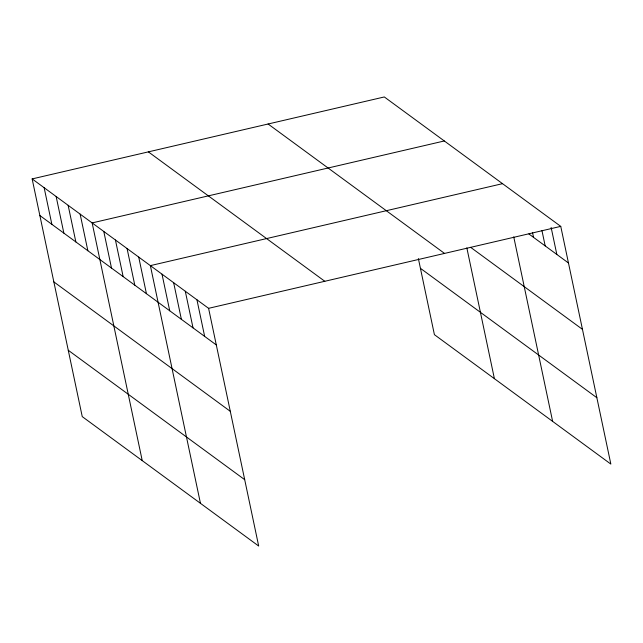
<?xml version="1.0" encoding="UTF-8"?>
<svg xmlns="http://www.w3.org/2000/svg" width="643" height="643" viewBox="0 0 643 643"><rect width="100%" height="100%" fill="white"/><g stroke="black" fill="none" stroke-linecap="round" stroke-linejoin="round"><path stroke-width="0.96" d="M32.15 178.915L208.589 308.327L258.687 546.044L82.248 416.624L32.15 178.915L384.313 96.956L560.752 226.376L610.85 464.085L434.411 334.673L418.368 258.542M444.305 140.962L92.142 222.912L142.232 460.629M502.529 183.665L150.366 265.623L200.455 503.332M208.589 308.327L560.752 226.376M528.884 233.956L568.476 262.995M470.668 247.354L582.454 329.353M268.099 124.003L444.538 253.414M420.426 268.316L596.865 397.728M148.364 151.869L324.803 281.28M39.866 215.534L216.305 344.945M53.851 281.899L230.29 411.311M68.262 350.266L244.702 479.678M551.139 227.469L556.83 254.451M541.936 230.491L545.184 245.907M532.525 232.549L533.537 237.371M513.741 236.873L552.626 421.382M466.834 247.844L494.403 378.671M196.943 299.783L204.659 336.41M185.297 291.247L193.021 327.866M173.658 282.703L181.374 319.322M162.012 274.159L169.728 310.786M138.719 257.079L146.435 293.698M127.073 248.536L134.789 285.162M115.427 240L123.151 276.619M103.788 231.456L111.504 268.075M80.142 214.119L87.858 250.738M68.142 205.318L75.858 241.937M56.142 196.517L63.866 233.136M44.15 187.716L51.866 224.335"/></g></svg>
